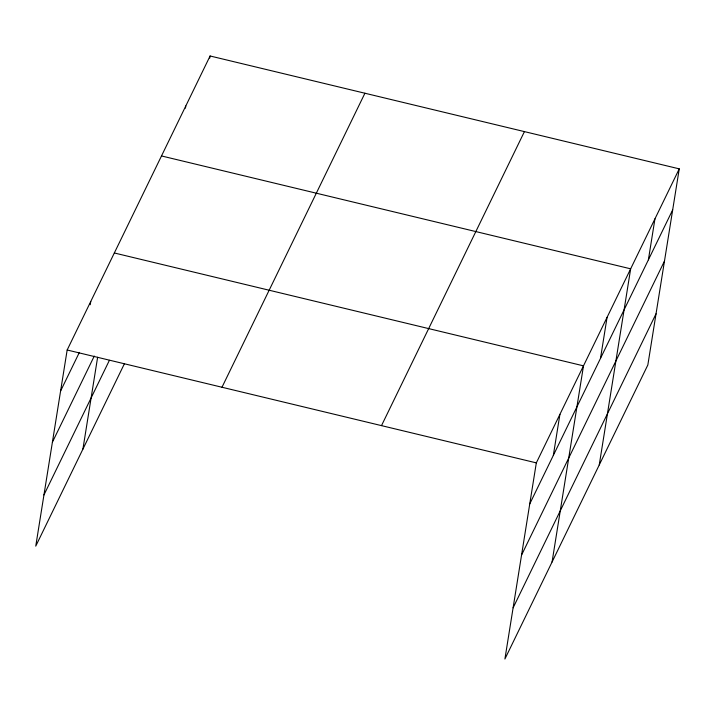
<?xml version="1.0" encoding="UTF-8"?>
<svg xmlns="http://www.w3.org/2000/svg" width="715" height="715" viewBox="0 0 715 715"><rect width="100%" height="100%" fill="white"/><g stroke="black" fill="none" stroke-linecap="round" stroke-linejoin="round"><path stroke-width="1.07" d="M679.25 168.856L536.322 462.873L504.906 659.016L647.835 364.999L679.25 168.856L210.094 55.985L67.165 350.001L35.75 546.144L124.303 363.971M90.233 304.724L90.751 301.489M82.913 449.118L97.624 357.259M185.453 108.126L185.793 105.963M209.745 58.138L210.094 55.985M553.339 455.366L559.908 414.36M552.069 561.99L583.494 365.848L114.329 252.976M600.502 358.34L607.071 317.335M599.242 464.965L630.657 268.822L161.501 155.95M648.389 259.84L654.949 218.844M60.596 390.998L79.374 352.388M52.401 442.192L94.273 356.061M43.955 494.941L109.404 360.297M221.99 387.244L364.918 93.236M381.506 425.622L524.426 131.614M529.761 503.878L672.681 209.861M521.557 555.072L664.485 261.055M513.111 607.822L656.03 313.805M67.165 350.001L536.322 462.873"/></g></svg>
